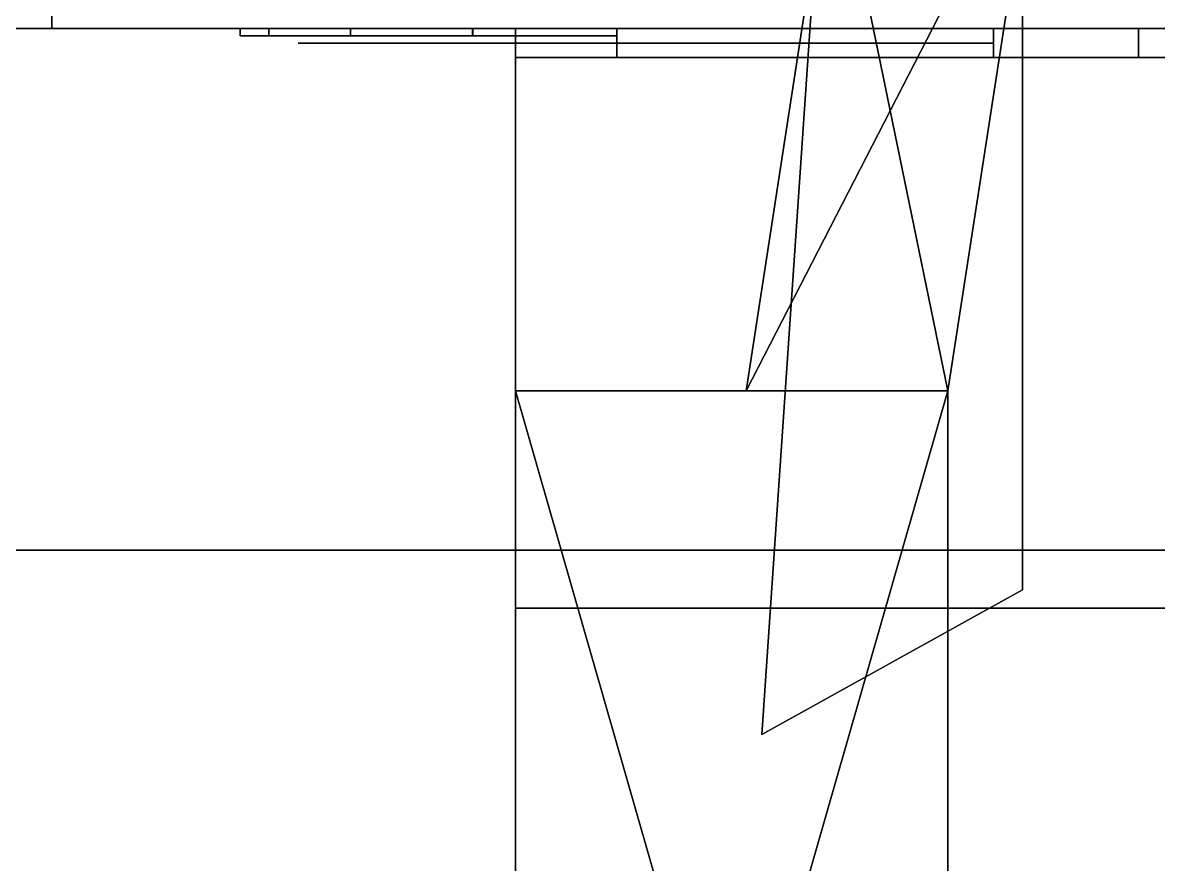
# Model space of a CAD drawing. Extents: x 0 to 4068, y -150 to 4325.
# Drawn here: x 3064 to 3103.18, y 371.16 to 400.2 of the extents above; entities that cross this region are included whole.
import ezdxf

# ---------------------------------------------------------------- set-up
doc = ezdxf.new("R2010")
doc.units = 0
for name, color, linetype in [('LAYER0', 7, 'CONTINUOUS'), ('LAYER198', 7, 'CONTINUOUS'), ('LAYER200', 7, 'CONTINUOUS'), ('LAYER240', 7, 'CONTINUOUS'), ('LAYER241', 7, 'CONTINUOUS'), ('LAYER250', 253, 'CONTINUOUS'), ('LAYER251', 28, 'CONTINUOUS'), ('LAYER252', 253, 'CONTINUOUS'), ('LAYER253', 253, 'CONTINUOUS'), ('LAYER254', 28, 'CONTINUOUS'), ('LAYER255', 253, 'CONTINUOUS'), ('LAYER256', 253, 'CONTINUOUS'), ('LAYER354', 45, 'CONTINUOUS'), ('LAYER358', 253, 'CONTINUOUS'), ('LAYER360', 45, 'CONTINUOUS'), ('LAYER43', 7, 'CONTINUOUS'), ('LAYER45', 7, 'CONTINUOUS'), ('LAYER47', 7, 'CONTINUOUS'), ('LAYER84', 7, 'CONTINUOUS'), ('LAYER93', 253, 'CONTINUOUS'), ('LAYER94', 28, 'CONTINUOUS'), ('LAYER95', 253, 'CONTINUOUS'), ('LAYER96', 253, 'CONTINUOUS'), ('LAYER97', 28, 'CONTINUOUS'), ('LAYER98', 253, 'CONTINUOUS'), ('LAYER99', 253, 'CONTINUOUS')]:
    doc.layers.add(name, color=color, linetype=linetype)

msp = doc.modelspace()

# ---------------------------------------------------------------- linework, layer by layer
at = {"layer": 'LAYER0', "invisible_edges": 1}
for points in [[(4068, 4325, -5), (0, -150, -5), (0, 4325, -5), (4068, 4325, -5)], [(0, -150, -5), (4068, 4325, -5), (4068, -150, -5), (0, -150, -5)], [(4068, -150), (0, 4325), (0, -150), (4068, -150)], [(0, 4325), (4068, -150), (4068, 4325), (0, 4325)]]:
    msp.add_3dface(points, dxfattribs=at)
at = {"layer": 'LAYER198', "invisible_edges": 1}
for points in [[(3081, 400, 169), (3518, 0, 169), (3518, 400, 169), (3081, 400, 169)], [(3518, 0, 169), (3081, 400, 169), (3081, 0, 169), (3518, 0, 169)], [(3081, 400, 169), (3081, 0, 151), (3081, 0, 169), (3081, 400, 169)], [(3081, 0, 151), (3081, 400, 169), (3081, 400, 151), (3081, 0, 151)], [(3518, 400, 151), (3081, 400, 169), (3518, 400, 169), (3518, 400, 151)], [(3081, 400, 169), (3518, 400, 151), (3081, 400, 151), (3081, 400, 169)], [(3081, 0, 151), (3518, 400, 151), (3518, 0, 151), (3081, 0, 151)], [(3518, 400, 151), (3081, 0, 151), (3081, 400, 151), (3518, 400, 151)]]:
    msp.add_3dface(points, dxfattribs=at)
at = {"layer": 'LAYER200', "invisible_edges": 1}
for points in [[(3081, 0, 150), (3063, 400, 150), (3081, 400, 150), (3081, 0, 150)], [(3063, 400, 150), (3081, 0, 150), (3063, 0, 150), (3063, 400, 150)], [(3063, 400, 150), (3081, 400, 875), (3081, 400, 150), (3063, 400, 150)], [(3081, 400, 875), (3063, 400, 150), (3063, 400, 875), (3081, 400, 875)], [(3063, 0, 875), (3081, 400, 875), (3063, 400, 875), (3063, 0, 875)], [(3081, 400, 875), (3063, 0, 875), (3081, 0, 875), (3081, 400, 875)], [(3081, 0, 150), (3081, 400, 875), (3081, 0, 875), (3081, 0, 150)], [(3081, 400, 875), (3081, 0, 150), (3081, 400, 150), (3081, 400, 875)]]:
    msp.add_3dface(points, dxfattribs=at)
at = {"layer": 'LAYER240', "invisible_edges": 1}
for points in [[(3081, 319, 856.5), (3519, 399, 856.5), (3519, 319, 856.5), (3081, 319, 856.5)], [(3519, 399, 856.5), (3081, 319, 856.5), (3081, 399, 856.5), (3519, 399, 856.5)], [(3081, 399, 874.5), (3519, 399, 856.5), (3081, 399, 856.5), (3081, 399, 874.5)], [(3519, 399, 856.5), (3081, 399, 874.5), (3519, 399, 874.5), (3519, 399, 856.5)], [(3081, 319, 856.5), (3081, 399, 874.5), (3081, 399, 856.5), (3081, 319, 856.5)], [(3081, 399, 874.5), (3081, 319, 856.5), (3081, 319, 874.5), (3081, 399, 874.5)], [(3081, 399, 874.5), (3519, 319, 874.5), (3519, 399, 874.5), (3081, 399, 874.5)], [(3519, 319, 874.5), (3081, 399, 874.5), (3081, 319, 874.5), (3519, 319, 874.5)]]:
    msp.add_3dface(points, dxfattribs=at)
at = {"layer": 'LAYER241'}
for points, invisible_edges in [([(3798, 138, 503.5), (3081, 24.6, 503.5), (3538, 380, 503.5), (3798, 138, 503.5)], 7), ([(3538, 380, 503.5), (3081, 24.6, 503.5), (3081, 380, 503.5), (3538, 380, 503.5)], 1), ([(3081, 380, 521.5), (3538, 380, 503.5), (3081, 380, 503.5), (3081, 380, 521.5)], 1), ([(3538, 380, 503.5), (3081, 380, 521.5), (3538, 380, 521.5), (3538, 380, 503.5)], 1), ([(3081, 24.6, 503.5), (3081, 380, 521.5), (3081, 380, 503.5), (3081, 24.6, 503.5)], 1), ([(3081, 380, 521.5), (3081, 24.6, 503.5), (3081, 24.6, 521.5), (3081, 380, 521.5)], 1), ([(3798, 24.6, 521.5), (3538, 380, 521.5), (3081, 24.6, 521.5), (3798, 24.6, 521.5)], 3), ([(3081, 24.6, 521.5), (3538, 380, 521.5), (3081, 380, 521.5), (3081, 24.6, 521.5)], 1)]:
    msp.add_3dface(points, dxfattribs=dict(at, invisible_edges=invisible_edges))
at = {"layer": 'LAYER250'}
for points in [[(3091.5, 405, 245.5), (3089.5, 375.6346, 245.5), (3089.5, 375.6346, 245.5), (3091.5, 405, 245.5)], [(3098.5, 405, 245.5), (3091.5, 405, 245.5), (3089.5, 375.6346, 245.5), (3098.5, 380.6346, 245.5)], [(3098.5, 380.6346, 260.5), (3089.5, 375.6346, 260.5), (3091.5, 405, 260.5), (3098.5, 405, 260.5)], [(3098.5, 405, 260.5), (3098.5, 380.6346, 260.5), (3098.5, 380.6346, 260.5), (3098.5, 405, 260.5)], [(3098.5, 405, 260.5), (3098.5, 405, 245.5), (3098.5, 380.6346, 245.5), (3098.5, 380.6346, 260.5)]]:
    msp.add_3dface(points, dxfattribs=at)
at = {"layer": 'LAYER251'}
for points, invisible_edges in [([(3072.49, 399.75, 248.0251), (3071.5, 399.75, 253), (3073.5, 399.75, 253), (3073.5, 399.75, 247.5)], 10), ([(3071.5, 399.75, 253), (3072.49, 399.75, 257.9749), (3073.5, 399.75, 258.5), (3073.5, 399.75, 253)], 10), ([(3075.308, 399.75, 243.8076), (3072.49, 399.75, 248.0251), (3073.5, 399.75, 247.5), (3077, 399.75, 247.5)], 10), ([(3072.49, 399.75, 257.9749), (3075.308, 399.75, 262.1924), (3077, 399.75, 258.5), (3073.5, 399.75, 258.5)], 10), ([(3079.525, 399.75, 240.9896), (3075.308, 399.75, 243.8076), (3077, 399.75, 247.5), (3080.5, 399.75, 247.5)], 10), ([(3075.308, 399.75, 262.1924), (3079.525, 399.75, 265.0104), (3080.5, 399.75, 258.5), (3077, 399.75, 258.5)], 10), ([(3084.5, 399.75, 240), (3079.525, 399.75, 240.9896), (3080.5, 399.75, 247.5), (3084.5, 399.75, 244)], 2), ([(3079.525, 399.75, 265.0104), (3084.5, 399.75, 266), (3084.5, 399.75, 262), (3080.5, 399.75, 258.5)], 8), ([(3073.5, 399.5, 258.5), (3073.5, 399.5, 247.5), (3080.5, 399.5, 247.5), (3080.291, 399.5, 258.3167)], 4), ([(3080.291, 399.5, 258.3167), (3080.5, 399.5, 247.5), (3084.5, 399.5, 244), (3084.5, 399.5, 262)], 5), ([(3084.5, 399.5, 262), (3084.5, 399.5, 244), (3097.5, 399.5, 244), (3097.5, 399.5, 262)], 1), ([(3102.5, 399, 232), (3097.5, 399, 244), (3084.5, 399, 244), (3084.5, 399, 232)], 1), ([(3102.5, 399, 274), (3097.5, 399, 262), (3084.5, 399, 262), (3084.5, 399, 274)], 1), ([(3102.5, 399, 274), (3102.5, 399, 232), (3097.5, 399, 244), (3097.5, 399, 262)], 10)]:
    msp.add_3dface(points, dxfattribs=dict(at, invisible_edges=invisible_edges))
for points in [[(3084.5, 400, 244), (3084.5, 400, 232), (3084.5, 400, 244)], [(3084.5, 400, 262), (3084.5, 400, 274), (3084.5, 400, 262)], [(3097.5, 399, 244), (3097.5, 400, 244), (3084.5, 400, 244), (3084.5, 399, 244)], [(3084.5, 399, 244), (3084.5, 400, 244), (3084.5, 400, 232), (3084.5, 399, 232)], [(3084.5, 399, 232), (3084.5, 400, 232), (3102.5, 400, 232), (3102.5, 399, 232)], [(3097.5, 399, 262), (3097.5, 400, 262), (3084.5, 400, 262), (3084.5, 399, 262)], [(3084.5, 399, 262), (3084.5, 400, 262), (3084.5, 400, 274), (3084.5, 399, 274)], [(3084.5, 399, 274), (3084.5, 400, 274), (3102.5, 400, 274), (3102.5, 399, 274)], [(3102.5, 400, 232), (3084.5, 400, 232), (3084.5, 400, 274), (3102.5, 400, 274)], [(3097.5, 400, 244), (3097.5, 400, 262), (3097.5, 400, 244)], [(3097.5, 399, 244), (3097.5, 400, 244), (3097.5, 400, 262), (3097.5, 399, 262)], [(3102.5, 399, 274), (3102.5, 400, 274), (3102.5, 399, 274)], [(3102.5, 400, 232), (3102.5, 400, 274), (3102.5, 399, 274), (3102.5, 399, 232)], [(3102.5, 399, 232), (3084.5, 399, 232), (3084.5, 399, 232), (3102.5, 399, 232)], [(3102.5, 399, 274), (3084.5, 399, 274), (3084.5, 399, 274), (3102.5, 399, 274)]]:
    msp.add_3dface(points, dxfattribs=at)
at = {"layer": 'LAYER252'}
for points in [[(3091.942, 406.8654, 246.2174), (3098.906, 406.8654, 246.2174), (3088.958, 387.5, 246.2174), (3091.942, 406.8654, 246.2174)], [(3088.958, 387.5, 246.2174), (3098.906, 406.8654, 246.2174), (3095.921, 387.5, 246.2174), (3088.958, 387.5, 246.2174)], [(3088.958, 387.5, 259.7826), (3095.921, 387.5, 259.7826), (3091.942, 406.8654, 259.7826), (3088.958, 387.5, 259.7826)], [(3091.942, 406.8654, 259.7826), (3095.921, 387.5, 259.7826), (3098.906, 406.8654, 259.7826), (3091.942, 406.8654, 259.7826)], [(3098.906, 406.8654, 246.2174), (3098.906, 406.8654, 259.7826), (3095.921, 387.5, 246.2174), (3098.906, 406.8654, 246.2174)], [(3095.921, 387.5, 246.2174), (3098.906, 406.8654, 259.7826), (3095.921, 387.5, 259.7826), (3095.921, 387.5, 246.2174)], [(3081, 387.5, 246.2174), (3095.921, 387.5, 246.2174), (3081, 335.5, 246.2174), (3081, 387.5, 246.2174)], [(3081, 335.5, 246.2174), (3095.921, 387.5, 246.2174), (3095.921, 335.5, 246.2174), (3081, 335.5, 246.2174)], [(3081, 335.5, 259.7826), (3095.921, 335.5, 259.7826), (3081, 387.5, 259.7826), (3081, 335.5, 259.7826)], [(3081, 387.5, 259.7826), (3095.921, 335.5, 259.7826), (3095.921, 387.5, 259.7826), (3081, 387.5, 259.7826)], [(3095.921, 387.5, 246.2174), (3095.921, 387.5, 259.7826), (3095.921, 335.5, 246.2174), (3095.921, 387.5, 246.2174)], [(3095.921, 335.5, 246.2174), (3095.921, 387.5, 259.7826), (3095.921, 335.5, 259.7826), (3095.921, 335.5, 246.2174)]]:
    msp.add_3dface(points, dxfattribs=at)
at = {"layer": 'LAYER253'}
for points in [[(3091.5, 405, 764.5), (3089.5, 375.6346, 764.5), (3089.5, 375.6346, 764.5), (3091.5, 405, 764.5)], [(3098.5, 405, 764.5), (3091.5, 405, 764.5), (3089.5, 375.6346, 764.5), (3098.5, 380.6346, 764.5)], [(3098.5, 380.6346, 779.5), (3089.5, 375.6346, 779.5), (3091.5, 405, 779.5), (3098.5, 405, 779.5)], [(3098.5, 405, 779.5), (3098.5, 380.6346, 779.5), (3098.5, 380.6346, 779.5), (3098.5, 405, 779.5)], [(3098.5, 405, 779.5), (3098.5, 405, 764.5), (3098.5, 380.6346, 764.5), (3098.5, 380.6346, 779.5)]]:
    msp.add_3dface(points, dxfattribs=at)
at = {"layer": 'LAYER254'}
for points, invisible_edges in [([(3072.49, 399.75, 767.0251), (3071.5, 399.75, 772), (3073.5, 399.75, 772), (3073.5, 399.75, 766.5)], 10), ([(3071.5, 399.75, 772), (3072.49, 399.75, 776.9749), (3073.5, 399.75, 777.5), (3073.5, 399.75, 772)], 10), ([(3075.308, 399.75, 762.8076), (3072.49, 399.75, 767.0251), (3073.5, 399.75, 766.5), (3077, 399.75, 766.5)], 10), ([(3072.49, 399.75, 776.9749), (3075.308, 399.75, 781.1924), (3077, 399.75, 777.5), (3073.5, 399.75, 777.5)], 10), ([(3079.525, 399.75, 759.9896), (3075.308, 399.75, 762.8076), (3077, 399.75, 766.5), (3080.5, 399.75, 766.5)], 10), ([(3075.308, 399.75, 781.1924), (3079.525, 399.75, 784.0104), (3080.5, 399.75, 777.5), (3077, 399.75, 777.5)], 10), ([(3084.5, 399.75, 759), (3079.525, 399.75, 759.9896), (3080.5, 399.75, 766.5), (3084.5, 399.75, 763)], 2), ([(3079.525, 399.75, 784.0104), (3084.5, 399.75, 785), (3084.5, 399.75, 781), (3080.5, 399.75, 777.5)], 8), ([(3073.5, 399.5, 777.5), (3073.5, 399.5, 766.5), (3080.5, 399.5, 766.5), (3080.291, 399.5, 777.3167)], 4), ([(3080.291, 399.5, 777.3167), (3080.5, 399.5, 766.5), (3084.5, 399.5, 763), (3084.5, 399.5, 781)], 5), ([(3084.5, 399.5, 781), (3084.5, 399.5, 763), (3097.5, 399.5, 763), (3097.5, 399.5, 781)], 1), ([(3102.5, 399, 751), (3097.5, 399, 763), (3084.5, 399, 763), (3084.5, 399, 751)], 1), ([(3102.5, 399, 793), (3097.5, 399, 781), (3084.5, 399, 781), (3084.5, 399, 793)], 1), ([(3102.5, 399, 793), (3102.5, 399, 751), (3097.5, 399, 763), (3097.5, 399, 781)], 10)]:
    msp.add_3dface(points, dxfattribs=dict(at, invisible_edges=invisible_edges))
for points in [[(3084.5, 400, 763), (3084.5, 400, 751), (3084.5, 400, 763)], [(3084.5, 400, 781), (3084.5, 400, 793), (3084.5, 400, 781)], [(3097.5, 399, 763), (3097.5, 400, 763), (3084.5, 400, 763), (3084.5, 399, 763)], [(3084.5, 399, 763), (3084.5, 400, 763), (3084.5, 400, 751), (3084.5, 399, 751)], [(3084.5, 399, 751), (3084.5, 400, 751), (3102.5, 400, 751), (3102.5, 399, 751)], [(3097.5, 399, 781), (3097.5, 400, 781), (3084.5, 400, 781), (3084.5, 399, 781)], [(3084.5, 399, 781), (3084.5, 400, 781), (3084.5, 400, 793), (3084.5, 399, 793)], [(3084.5, 399, 793), (3084.5, 400, 793), (3102.5, 400, 793), (3102.5, 399, 793)], [(3102.5, 400, 751), (3084.5, 400, 751), (3084.5, 400, 793), (3102.5, 400, 793)], [(3097.5, 400, 763), (3097.5, 400, 781), (3097.5, 400, 763)], [(3097.5, 399, 763), (3097.5, 400, 763), (3097.5, 400, 781), (3097.5, 399, 781)], [(3102.5, 399, 793), (3102.5, 400, 793), (3102.5, 399, 793)], [(3102.5, 400, 751), (3102.5, 400, 793), (3102.5, 399, 793), (3102.5, 399, 751)], [(3102.5, 399, 751), (3084.5, 399, 751), (3084.5, 399, 751), (3102.5, 399, 751)], [(3102.5, 399, 793), (3084.5, 399, 793), (3084.5, 399, 793), (3102.5, 399, 793)]]:
    msp.add_3dface(points, dxfattribs=at)
at = {"layer": 'LAYER255'}
for points in [[(3091.942, 406.8654, 765.2174), (3098.906, 406.8654, 765.2174), (3088.958, 387.5, 765.2174), (3091.942, 406.8654, 765.2174)], [(3088.958, 387.5, 765.2174), (3098.906, 406.8654, 765.2174), (3095.921, 387.5, 765.2174), (3088.958, 387.5, 765.2174)], [(3088.958, 387.5, 778.7826), (3095.921, 387.5, 778.7826), (3091.942, 406.8654, 778.7826), (3088.958, 387.5, 778.7826)], [(3091.942, 406.8654, 778.7826), (3095.921, 387.5, 778.7826), (3098.906, 406.8654, 778.7826), (3091.942, 406.8654, 778.7826)], [(3098.906, 406.8654, 765.2174), (3098.906, 406.8654, 778.7826), (3095.921, 387.5, 765.2174), (3098.906, 406.8654, 765.2174)], [(3095.921, 387.5, 765.2174), (3098.906, 406.8654, 778.7826), (3095.921, 387.5, 778.7826), (3095.921, 387.5, 765.2174)], [(3081, 387.5, 765.2174), (3095.921, 387.5, 765.2174), (3081, 335.5, 765.2174), (3081, 387.5, 765.2174)], [(3081, 335.5, 765.2174), (3095.921, 387.5, 765.2174), (3095.921, 335.5, 765.2174), (3081, 335.5, 765.2174)], [(3081, 335.5, 778.7826), (3095.921, 335.5, 778.7826), (3081, 387.5, 778.7826), (3081, 335.5, 778.7826)], [(3081, 387.5, 778.7826), (3095.921, 335.5, 778.7826), (3095.921, 387.5, 778.7826), (3081, 387.5, 778.7826)], [(3095.921, 387.5, 765.2174), (3095.921, 387.5, 778.7826), (3095.921, 335.5, 765.2174), (3095.921, 387.5, 765.2174)], [(3095.921, 335.5, 765.2174), (3095.921, 387.5, 778.7826), (3095.921, 335.5, 778.7826), (3095.921, 335.5, 765.2174)]]:
    msp.add_3dface(points, dxfattribs=at)
at = {"layer": 'LAYER256', "invisible_edges": 1}
for points in [[(3495, 418, 153), (3065, 400, 153), (3065, 418, 153), (3495, 418, 153)], [(3065, 400, 153), (3495, 418, 153), (3495, 400, 153), (3065, 400, 153)], [(3065, 418, 872), (3065, 400, 153), (3065, 400, 872), (3065, 418, 872)], [(3065, 400, 153), (3065, 418, 872), (3065, 418, 153), (3065, 400, 153)], [(3495, 400, 872), (3065, 418, 872), (3065, 400, 872), (3495, 400, 872)], [(3065, 418, 872), (3495, 400, 872), (3495, 418, 872), (3065, 418, 872)], [(3495, 400, 872), (3065, 400, 153), (3495, 400, 153), (3495, 400, 872)], [(3065, 400, 153), (3495, 400, 872), (3065, 400, 872), (3065, 400, 153)]]:
    msp.add_3dface(points, dxfattribs=at)
at = {"layer": 'LAYER354', "invisible_edges": 1}
for points in [[(1176, 0, 875), (3495, 423, 875), (3495, 0, 875), (1176, 0, 875)], [(3495, 423, 875), (1176, 0, 875), (1176, 423, 875), (3495, 423, 875)], [(1176, 423, 893), (3495, 0, 893), (3495, 423, 893), (1176, 423, 893)], [(3495, 0, 893), (1176, 423, 893), (1176, 0, 893), (3495, 0, 893)]]:
    msp.add_3dface(points, dxfattribs=at)
at = {"layer": 'LAYER358', "invisible_edges": 1}
for points in [[(1179, 400, 2360), (3536, 382, 2360), (1179, 382, 2360), (1179, 400, 2360)], [(3536, 382, 2360), (1179, 400, 2360), (3536, 400, 2360), (3536, 382, 2360)], [(3536, 400, 2420), (1179, 382, 2420), (3536, 382, 2420), (3536, 400, 2420)], [(1179, 382, 2420), (3536, 400, 2420), (1179, 400, 2420), (1179, 382, 2420)], [(1179, 400, 2360), (3536, 400, 2420), (3536, 400, 2360), (1179, 400, 2360)], [(3536, 400, 2420), (1179, 400, 2360), (1179, 400, 2420), (3536, 400, 2420)], [(1179, 382, 2420), (3536, 382, 2360), (3536, 382, 2420), (1179, 382, 2420)], [(3536, 382, 2360), (1179, 382, 2420), (1179, 382, 2360), (3536, 382, 2360)]]:
    msp.add_3dface(points, dxfattribs=at)
at = {"layer": 'LAYER360', "invisible_edges": 1}
for points in [[(1176, 423, 1700), (3495, 0, 1700), (3495, 423, 1700), (1176, 423, 1700)], [(3495, 0, 1700), (1176, 423, 1700), (1176, 0, 1700), (3495, 0, 1700)], [(1176, 0, 1682), (3495, 423, 1682), (3495, 0, 1682), (1176, 0, 1682)], [(3495, 423, 1682), (1176, 0, 1682), (1176, 423, 1682), (3495, 423, 1682)]]:
    msp.add_3dface(points, dxfattribs=at)
at = {"layer": 'LAYER43', "invisible_edges": 1}
for points in [[(3081, 400, 2359), (3518, 0, 2359), (3518, 400, 2359), (3081, 400, 2359)], [(3518, 0, 2359), (3081, 400, 2359), (3081, 0, 2359), (3518, 0, 2359)], [(3081, 400, 2359), (3081, 0, 2341), (3081, 0, 2359), (3081, 400, 2359)], [(3081, 0, 2341), (3081, 400, 2359), (3081, 400, 2341), (3081, 0, 2341)], [(3518, 400, 2341), (3081, 400, 2359), (3518, 400, 2359), (3518, 400, 2341)], [(3081, 400, 2359), (3518, 400, 2341), (3081, 400, 2341), (3081, 400, 2359)], [(3081, 0, 2341), (3518, 400, 2341), (3518, 0, 2341), (3081, 0, 2341)], [(3518, 400, 2341), (3081, 0, 2341), (3081, 400, 2341), (3518, 400, 2341)]]:
    msp.add_3dface(points, dxfattribs=at)
at = {"layer": 'LAYER45', "invisible_edges": 1}
for points in [[(3081, 400, 1719), (3518, 0, 1719), (3518, 400, 1719), (3081, 400, 1719)], [(3518, 0, 1719), (3081, 400, 1719), (3081, 0, 1719), (3518, 0, 1719)], [(3081, 400, 1719), (3081, 0, 1701), (3081, 0, 1719), (3081, 400, 1719)], [(3081, 0, 1701), (3081, 400, 1719), (3081, 400, 1701), (3081, 0, 1701)], [(3518, 400, 1701), (3081, 400, 1719), (3518, 400, 1719), (3518, 400, 1701)], [(3081, 400, 1719), (3518, 400, 1701), (3081, 400, 1701), (3081, 400, 1719)], [(3081, 0, 1701), (3518, 400, 1701), (3518, 0, 1701), (3081, 0, 1701)], [(3518, 400, 1701), (3081, 0, 1701), (3081, 400, 1701), (3518, 400, 1701)]]:
    msp.add_3dface(points, dxfattribs=at)
at = {"layer": 'LAYER47', "invisible_edges": 1}
for points in [[(3081, 0, 1700), (3063, 400, 1700), (3081, 400, 1700), (3081, 0, 1700)], [(3063, 400, 1700), (3081, 0, 1700), (3063, 0, 1700), (3063, 400, 1700)], [(3063, 400, 1700), (3081, 400, 2360), (3081, 400, 1700), (3063, 400, 1700)], [(3081, 400, 2360), (3063, 400, 1700), (3063, 400, 2360), (3081, 400, 2360)], [(3063, 0, 2360), (3081, 400, 2360), (3063, 400, 2360), (3063, 0, 2360)], [(3081, 400, 2360), (3063, 0, 2360), (3081, 0, 2360), (3081, 400, 2360)], [(3081, 0, 1700), (3081, 400, 2360), (3081, 0, 2360), (3081, 0, 1700)], [(3081, 400, 2360), (3081, 0, 1700), (3081, 400, 1700), (3081, 400, 2360)]]:
    msp.add_3dface(points, dxfattribs=at)
at = {"layer": 'LAYER84'}
for points, invisible_edges in [([(3798, 138, 2021), (3081, 24.6, 2021), (3538, 380, 2021), (3798, 138, 2021)], 7), ([(3538, 380, 2021), (3081, 24.6, 2021), (3081, 380, 2021), (3538, 380, 2021)], 1), ([(3081, 380, 2039), (3538, 380, 2021), (3081, 380, 2021), (3081, 380, 2039)], 1), ([(3538, 380, 2021), (3081, 380, 2039), (3538, 380, 2039), (3538, 380, 2021)], 1), ([(3081, 24.6, 2021), (3081, 380, 2039), (3081, 380, 2021), (3081, 24.6, 2021)], 1), ([(3081, 380, 2039), (3081, 24.6, 2021), (3081, 24.6, 2039), (3081, 380, 2039)], 1), ([(3798, 24.6, 2039), (3538, 380, 2039), (3081, 24.6, 2039), (3798, 24.6, 2039)], 3), ([(3081, 24.6, 2039), (3538, 380, 2039), (3081, 380, 2039), (3081, 24.6, 2039)], 1)]:
    msp.add_3dface(points, dxfattribs=dict(at, invisible_edges=invisible_edges))
at = {"layer": 'LAYER93'}
for points in [[(3091.5, 405.0001, 1795.5), (3089.5, 375.6347, 1795.5), (3089.5, 375.6347, 1795.5), (3091.5, 405.0001, 1795.5)], [(3098.5, 405.0001, 1795.5), (3091.5, 405.0001, 1795.5), (3089.5, 375.6347, 1795.5), (3098.5, 380.6347, 1795.5)], [(3098.5, 380.6347, 1810.5), (3089.5, 375.6347, 1810.5), (3091.5, 405.0001, 1810.5), (3098.5, 405.0001, 1810.5)], [(3098.5, 405.0001, 1810.5), (3098.5, 380.6347, 1810.5), (3098.5, 380.6347, 1810.5), (3098.5, 405.0001, 1810.5)], [(3098.5, 405.0001, 1810.5), (3098.5, 405.0001, 1795.5), (3098.5, 380.6347, 1795.5), (3098.5, 380.6347, 1810.5)]]:
    msp.add_3dface(points, dxfattribs=at)
at = {"layer": 'LAYER94'}
for points, invisible_edges in [([(3072.49, 399.7501, 1798.025), (3071.501, 399.7501, 1803), (3073.501, 399.7501, 1803), (3073.501, 399.7501, 1797.5)], 10), ([(3071.501, 399.7501, 1803), (3072.49, 399.7501, 1807.975), (3073.501, 399.7501, 1808.5), (3073.501, 399.7501, 1803)], 10), ([(3075.309, 399.7501, 1793.808), (3072.49, 399.7501, 1798.025), (3073.501, 399.7501, 1797.5), (3077.001, 399.7501, 1797.5)], 10), ([(3072.49, 399.7501, 1807.975), (3075.309, 399.7501, 1812.192), (3077.001, 399.7501, 1808.5), (3073.501, 399.7501, 1808.5)], 10), ([(3079.526, 399.7501, 1790.99), (3075.309, 399.7501, 1793.808), (3077.001, 399.7501, 1797.5), (3080.501, 399.7501, 1797.5)], 10), ([(3075.309, 399.7501, 1812.192), (3079.526, 399.7501, 1815.01), (3080.501, 399.7501, 1808.5), (3077.001, 399.7501, 1808.5)], 10), ([(3084.501, 399.7501, 1790), (3079.526, 399.7501, 1790.99), (3080.501, 399.7501, 1797.5), (3084.501, 399.7501, 1794)], 2), ([(3079.526, 399.7501, 1815.01), (3084.501, 399.7501, 1816), (3084.501, 399.7501, 1812), (3080.501, 399.7501, 1808.5)], 8), ([(3073.501, 399.5001, 1808.5), (3073.501, 399.5001, 1797.5), (3080.501, 399.5001, 1797.5), (3080.292, 399.5001, 1808.317)], 4), ([(3080.292, 399.5001, 1808.317), (3080.501, 399.5001, 1797.5), (3084.501, 399.5001, 1794), (3084.501, 399.5001, 1812)], 5), ([(3084.501, 399.5001, 1812), (3084.501, 399.5001, 1794), (3097.501, 399.5001, 1794), (3097.501, 399.5001, 1812)], 1), ([(3102.501, 399.0001, 1782), (3097.501, 399.0001, 1794), (3084.501, 399.0001, 1794), (3084.501, 399.0001, 1782)], 1), ([(3102.501, 399.0001, 1824), (3097.501, 399.0001, 1812), (3084.501, 399.0001, 1812), (3084.501, 399.0001, 1824)], 1), ([(3102.501, 399.0001, 1824), (3102.501, 399.0001, 1782), (3097.501, 399.0001, 1794), (3097.501, 399.0001, 1812)], 10)]:
    msp.add_3dface(points, dxfattribs=dict(at, invisible_edges=invisible_edges))
for points in [[(3084.501, 400.0001, 1794), (3084.501, 400.0001, 1782), (3084.501, 400.0001, 1794)], [(3084.501, 400.0001, 1812), (3084.501, 400.0001, 1824), (3084.501, 400.0001, 1812)], [(3097.501, 399.0001, 1794), (3097.501, 400.0001, 1794), (3084.501, 400.0001, 1794), (3084.501, 399.0001, 1794)], [(3084.501, 399.0001, 1794), (3084.501, 400.0001, 1794), (3084.501, 400.0001, 1782), (3084.501, 399.0001, 1782)], [(3084.501, 399.0001, 1782), (3084.501, 400.0001, 1782), (3102.501, 400.0001, 1782), (3102.501, 399.0001, 1782)], [(3097.501, 399.0001, 1812), (3097.501, 400.0001, 1812), (3084.501, 400.0001, 1812), (3084.501, 399.0001, 1812)], [(3084.501, 399.0001, 1812), (3084.501, 400.0001, 1812), (3084.501, 400.0001, 1824), (3084.501, 399.0001, 1824)], [(3084.501, 399.0001, 1824), (3084.501, 400.0001, 1824), (3102.501, 400.0001, 1824), (3102.501, 399.0001, 1824)], [(3102.501, 400.0001, 1782), (3084.501, 400.0001, 1782), (3084.501, 400.0001, 1824), (3102.501, 400.0001, 1824)], [(3097.501, 400.0001, 1794), (3097.501, 400.0001, 1812), (3097.501, 400.0001, 1794)], [(3097.501, 399.0001, 1794), (3097.501, 400.0001, 1794), (3097.501, 400.0001, 1812), (3097.501, 399.0001, 1812)], [(3102.501, 399.0001, 1824), (3102.501, 400.0001, 1824), (3102.501, 399.0001, 1824)], [(3102.501, 400.0001, 1782), (3102.501, 400.0001, 1824), (3102.501, 399.0001, 1824), (3102.501, 399.0001, 1782)], [(3102.501, 399.0001, 1782), (3084.501, 399.0001, 1782), (3084.501, 399.0001, 1782), (3102.501, 399.0001, 1782)], [(3102.501, 399.0001, 1824), (3084.501, 399.0001, 1824), (3084.501, 399.0001, 1824), (3102.501, 399.0001, 1824)]]:
    msp.add_3dface(points, dxfattribs=at)
at = {"layer": 'LAYER95'}
for points in [[(3091.942, 406.8654, 1796.217), (3098.906, 406.8654, 1796.217), (3088.958, 387.5, 1796.217), (3091.942, 406.8654, 1796.217)], [(3088.958, 387.5, 1796.217), (3098.906, 406.8654, 1796.217), (3095.921, 387.5, 1796.217), (3088.958, 387.5, 1796.217)], [(3088.958, 387.5, 1809.783), (3095.921, 387.5, 1809.783), (3091.942, 406.8654, 1809.783), (3088.958, 387.5, 1809.783)], [(3091.942, 406.8654, 1809.783), (3095.921, 387.5, 1809.783), (3098.906, 406.8654, 1809.783), (3091.942, 406.8654, 1809.783)], [(3098.906, 406.8654, 1796.217), (3098.906, 406.8654, 1809.783), (3095.921, 387.5, 1796.217), (3098.906, 406.8654, 1796.217)], [(3095.921, 387.5, 1796.217), (3098.906, 406.8654, 1809.783), (3095.921, 387.5, 1809.783), (3095.921, 387.5, 1796.217)], [(3081, 387.5, 1796.217), (3095.921, 387.5, 1796.217), (3081, 335.5, 1796.217), (3081, 387.5, 1796.217)], [(3081, 335.5, 1796.217), (3095.921, 387.5, 1796.217), (3095.921, 335.5, 1796.217), (3081, 335.5, 1796.217)], [(3081, 335.5, 1809.783), (3095.921, 335.5, 1809.783), (3081, 387.5, 1809.783), (3081, 335.5, 1809.783)], [(3081, 387.5, 1809.783), (3095.921, 335.5, 1809.783), (3095.921, 387.5, 1809.783), (3081, 387.5, 1809.783)], [(3095.921, 387.5, 1796.217), (3095.921, 387.5, 1809.783), (3095.921, 335.5, 1796.217), (3095.921, 387.5, 1796.217)], [(3095.921, 335.5, 1796.217), (3095.921, 387.5, 1809.783), (3095.921, 335.5, 1809.783), (3095.921, 335.5, 1796.217)]]:
    msp.add_3dface(points, dxfattribs=at)
at = {"layer": 'LAYER96'}
for points in [[(3091.5, 405.0001, 2249.5), (3089.5, 375.6347, 2249.5), (3089.5, 375.6347, 2249.5), (3091.5, 405.0001, 2249.5)], [(3098.5, 405.0001, 2249.5), (3091.5, 405.0001, 2249.5), (3089.5, 375.6347, 2249.5), (3098.5, 380.6347, 2249.5)], [(3098.5, 380.6347, 2264.5), (3089.5, 375.6347, 2264.5), (3091.5, 405.0001, 2264.5), (3098.5, 405.0001, 2264.5)], [(3098.5, 405.0001, 2264.5), (3098.5, 380.6347, 2264.5), (3098.5, 380.6347, 2264.5), (3098.5, 405.0001, 2264.5)], [(3098.5, 405.0001, 2264.5), (3098.5, 405.0001, 2249.5), (3098.5, 380.6347, 2249.5), (3098.5, 380.6347, 2264.5)]]:
    msp.add_3dface(points, dxfattribs=at)
at = {"layer": 'LAYER97'}
for points, invisible_edges in [([(3072.49, 399.7501, 2252.025), (3071.501, 399.7501, 2257), (3073.501, 399.7501, 2257), (3073.501, 399.7501, 2251.5)], 10), ([(3071.501, 399.7501, 2257), (3072.49, 399.7501, 2261.975), (3073.501, 399.7501, 2262.5), (3073.501, 399.7501, 2257)], 10), ([(3075.309, 399.7501, 2247.808), (3072.49, 399.7501, 2252.025), (3073.501, 399.7501, 2251.5), (3077.001, 399.7501, 2251.5)], 10), ([(3072.49, 399.7501, 2261.975), (3075.309, 399.7501, 2266.192), (3077.001, 399.7501, 2262.5), (3073.501, 399.7501, 2262.5)], 10), ([(3079.526, 399.7501, 2244.99), (3075.309, 399.7501, 2247.808), (3077.001, 399.7501, 2251.5), (3080.501, 399.7501, 2251.5)], 10), ([(3075.309, 399.7501, 2266.192), (3079.526, 399.7501, 2269.01), (3080.501, 399.7501, 2262.5), (3077.001, 399.7501, 2262.5)], 10), ([(3084.501, 399.7501, 2244), (3079.526, 399.7501, 2244.99), (3080.501, 399.7501, 2251.5), (3084.501, 399.7501, 2248)], 2), ([(3079.526, 399.7501, 2269.01), (3084.501, 399.7501, 2270), (3084.501, 399.7501, 2266), (3080.501, 399.7501, 2262.5)], 8), ([(3073.501, 399.5001, 2262.5), (3073.501, 399.5001, 2251.5), (3080.501, 399.5001, 2251.5), (3080.292, 399.5001, 2262.317)], 4), ([(3080.292, 399.5001, 2262.317), (3080.501, 399.5001, 2251.5), (3084.501, 399.5001, 2248), (3084.501, 399.5001, 2266)], 5), ([(3084.501, 399.5001, 2266), (3084.501, 399.5001, 2248), (3097.501, 399.5001, 2248), (3097.501, 399.5001, 2266)], 1), ([(3102.501, 399.0001, 2236), (3097.501, 399.0001, 2248), (3084.501, 399.0001, 2248), (3084.501, 399.0001, 2236)], 1), ([(3102.501, 399.0001, 2278), (3097.501, 399.0001, 2266), (3084.501, 399.0001, 2266), (3084.501, 399.0001, 2278)], 1), ([(3102.501, 399.0001, 2278), (3102.501, 399.0001, 2236), (3097.501, 399.0001, 2248), (3097.501, 399.0001, 2266)], 10)]:
    msp.add_3dface(points, dxfattribs=dict(at, invisible_edges=invisible_edges))
for points in [[(3084.501, 400.0001, 2248), (3084.501, 400.0001, 2236), (3084.501, 400.0001, 2248)], [(3084.501, 400.0001, 2266), (3084.501, 400.0001, 2278), (3084.501, 400.0001, 2266)], [(3097.501, 399.0001, 2248), (3097.501, 400.0001, 2248), (3084.501, 400.0001, 2248), (3084.501, 399.0001, 2248)], [(3084.501, 399.0001, 2248), (3084.501, 400.0001, 2248), (3084.501, 400.0001, 2236), (3084.501, 399.0001, 2236)], [(3084.501, 399.0001, 2236), (3084.501, 400.0001, 2236), (3102.501, 400.0001, 2236), (3102.501, 399.0001, 2236)], [(3097.501, 399.0001, 2266), (3097.501, 400.0001, 2266), (3084.501, 400.0001, 2266), (3084.501, 399.0001, 2266)], [(3084.501, 399.0001, 2266), (3084.501, 400.0001, 2266), (3084.501, 400.0001, 2278), (3084.501, 399.0001, 2278)], [(3084.501, 399.0001, 2278), (3084.501, 400.0001, 2278), (3102.501, 400.0001, 2278), (3102.501, 399.0001, 2278)], [(3102.501, 400.0001, 2236), (3084.501, 400.0001, 2236), (3084.501, 400.0001, 2278), (3102.501, 400.0001, 2278)], [(3097.501, 400.0001, 2248), (3097.501, 400.0001, 2266), (3097.501, 400.0001, 2248)], [(3097.501, 399.0001, 2248), (3097.501, 400.0001, 2248), (3097.501, 400.0001, 2266), (3097.501, 399.0001, 2266)], [(3102.501, 399.0001, 2278), (3102.501, 400.0001, 2278), (3102.501, 399.0001, 2278)], [(3102.501, 400.0001, 2236), (3102.501, 400.0001, 2278), (3102.501, 399.0001, 2278), (3102.501, 399.0001, 2236)], [(3102.501, 399.0001, 2236), (3084.501, 399.0001, 2236), (3084.501, 399.0001, 2236), (3102.501, 399.0001, 2236)], [(3102.501, 399.0001, 2278), (3084.501, 399.0001, 2278), (3084.501, 399.0001, 2278), (3102.501, 399.0001, 2278)]]:
    msp.add_3dface(points, dxfattribs=at)
at = {"layer": 'LAYER98'}
for points in [[(3091.942, 406.8654, 2250.217), (3098.906, 406.8654, 2250.217), (3088.958, 387.5, 2250.217), (3091.942, 406.8654, 2250.217)], [(3088.958, 387.5, 2250.217), (3098.906, 406.8654, 2250.217), (3095.921, 387.5, 2250.217), (3088.958, 387.5, 2250.217)], [(3088.958, 387.5, 2263.783), (3095.921, 387.5, 2263.783), (3091.942, 406.8654, 2263.783), (3088.958, 387.5, 2263.783)], [(3091.942, 406.8654, 2263.783), (3095.921, 387.5, 2263.783), (3098.906, 406.8654, 2263.783), (3091.942, 406.8654, 2263.783)], [(3098.906, 406.8654, 2250.217), (3098.906, 406.8654, 2263.783), (3095.921, 387.5, 2250.217), (3098.906, 406.8654, 2250.217)], [(3095.921, 387.5, 2250.217), (3098.906, 406.8654, 2263.783), (3095.921, 387.5, 2263.783), (3095.921, 387.5, 2250.217)], [(3081, 387.5, 2250.217), (3095.921, 387.5, 2250.217), (3081, 335.5, 2250.217), (3081, 387.5, 2250.217)], [(3081, 335.5, 2250.217), (3095.921, 387.5, 2250.217), (3095.921, 335.5, 2250.217), (3081, 335.5, 2250.217)], [(3081, 335.5, 2263.783), (3095.921, 335.5, 2263.783), (3081, 387.5, 2263.783), (3081, 335.5, 2263.783)], [(3081, 387.5, 2263.783), (3095.921, 335.5, 2263.783), (3095.921, 387.5, 2263.783), (3081, 387.5, 2263.783)], [(3095.921, 387.5, 2250.217), (3095.921, 387.5, 2263.783), (3095.921, 335.5, 2250.217), (3095.921, 387.5, 2250.217)], [(3095.921, 335.5, 2250.217), (3095.921, 387.5, 2263.783), (3095.921, 335.5, 2263.783), (3095.921, 335.5, 2250.217)]]:
    msp.add_3dface(points, dxfattribs=at)
at = {"layer": 'LAYER99', "invisible_edges": 1}
for points in [[(3495, 418.0001, 1703), (3065, 400.0001, 1703), (3065, 418.0001, 1703), (3495, 418.0001, 1703)], [(3065, 400.0001, 1703), (3495, 418.0001, 1703), (3495, 400.0001, 1703), (3065, 400.0001, 1703)], [(3065, 418.0001, 2357), (3065, 400.0001, 1703), (3065, 400.0001, 2357), (3065, 418.0001, 2357)], [(3065, 400.0001, 1703), (3065, 418.0001, 2357), (3065, 418.0001, 1703), (3065, 400.0001, 1703)], [(3495, 400.0001, 2357), (3065, 418.0001, 2357), (3065, 400.0001, 2357), (3495, 400.0001, 2357)], [(3065, 418.0001, 2357), (3495, 400.0001, 2357), (3495, 418.0001, 2357), (3065, 418.0001, 2357)], [(3495, 400.0001, 2357), (3065, 400.0001, 1703), (3495, 400.0001, 1703), (3495, 400.0001, 2357)], [(3065, 400.0001, 1703), (3495, 400.0001, 2357), (3065, 400.0001, 2357), (3065, 400.0001, 1703)]]:
    msp.add_3dface(points, dxfattribs=at)

# ---------------------------------------------------------------- meshes
at = {"layer": 'LAYER251'}
mesh = msp.add_polymesh((2, 9), dxfattribs=at)
for k, corner in enumerate([(3084.5, 399.75, 240), (3079.525, 399.75, 240.9896), (3075.308, 399.75, 243.8076), (3072.49, 399.75, 248.0251), (3071.5, 399.75, 253), (3072.49, 399.75, 257.9749), (3075.308, 399.75, 262.1924), (3079.525, 399.75, 265.0104), (3084.5, 399.75, 266), (3084.5, 400, 240), (3079.525, 400, 240.9896), (3075.308, 400, 243.8076), (3072.49, 400, 248.0251), (3071.5, 400, 253), (3072.49, 400, 257.9749), (3075.308, 400, 262.1924), (3079.525, 400, 265.0104), (3084.5, 400, 266)]):
    mesh.set_mesh_vertex(divmod(k, 9), corner)
at = {"layer": 'LAYER254'}
mesh = msp.add_polymesh((2, 9), dxfattribs=at)
for k, corner in enumerate([(3084.5, 399.75, 759), (3079.525, 399.75, 759.9896), (3075.308, 399.75, 762.8076), (3072.49, 399.75, 767.0251), (3071.5, 399.75, 772), (3072.49, 399.75, 776.9749), (3075.308, 399.75, 781.1924), (3079.525, 399.75, 784.0104), (3084.5, 399.75, 785), (3084.5, 400, 759), (3079.525, 400, 759.9896), (3075.308, 400, 762.8076), (3072.49, 400, 767.0251), (3071.5, 400, 772), (3072.49, 400, 776.9749), (3075.308, 400, 781.1924), (3079.525, 400, 784.0104), (3084.5, 400, 785)]):
    mesh.set_mesh_vertex(divmod(k, 9), corner)
at = {"layer": 'LAYER94'}
mesh = msp.add_polymesh((2, 9), dxfattribs=at)
for k, corner in enumerate([(3084.501, 399.7501, 1790), (3079.526, 399.7501, 1790.99), (3075.309, 399.7501, 1793.808), (3072.49, 399.7501, 1798.025), (3071.501, 399.7501, 1803), (3072.49, 399.7501, 1807.975), (3075.309, 399.7501, 1812.192), (3079.526, 399.7501, 1815.01), (3084.501, 399.7501, 1816), (3084.501, 400.0001, 1790), (3079.526, 400.0001, 1790.99), (3075.309, 400.0001, 1793.808), (3072.49, 400.0001, 1798.025), (3071.501, 400.0001, 1803), (3072.49, 400.0001, 1807.975), (3075.309, 400.0001, 1812.192), (3079.526, 400.0001, 1815.01), (3084.501, 400.0001, 1816)]):
    mesh.set_mesh_vertex(divmod(k, 9), corner)
at = {"layer": 'LAYER97'}
mesh = msp.add_polymesh((2, 9), dxfattribs=at)
for k, corner in enumerate([(3084.501, 399.7501, 2244), (3079.526, 399.7501, 2244.99), (3075.309, 399.7501, 2247.808), (3072.49, 399.7501, 2252.025), (3071.501, 399.7501, 2257), (3072.49, 399.7501, 2261.975), (3075.309, 399.7501, 2266.192), (3079.526, 399.7501, 2269.01), (3084.501, 399.7501, 2270), (3084.501, 400.0001, 2244), (3079.526, 400.0001, 2244.99), (3075.309, 400.0001, 2247.808), (3072.49, 400.0001, 2252.025), (3071.501, 400.0001, 2257), (3072.49, 400.0001, 2261.975), (3075.309, 400.0001, 2266.192), (3079.526, 400.0001, 2269.01), (3084.501, 400.0001, 2270)]):
    mesh.set_mesh_vertex(divmod(k, 9), corner)

doc.saveas('drawing.dxf')
